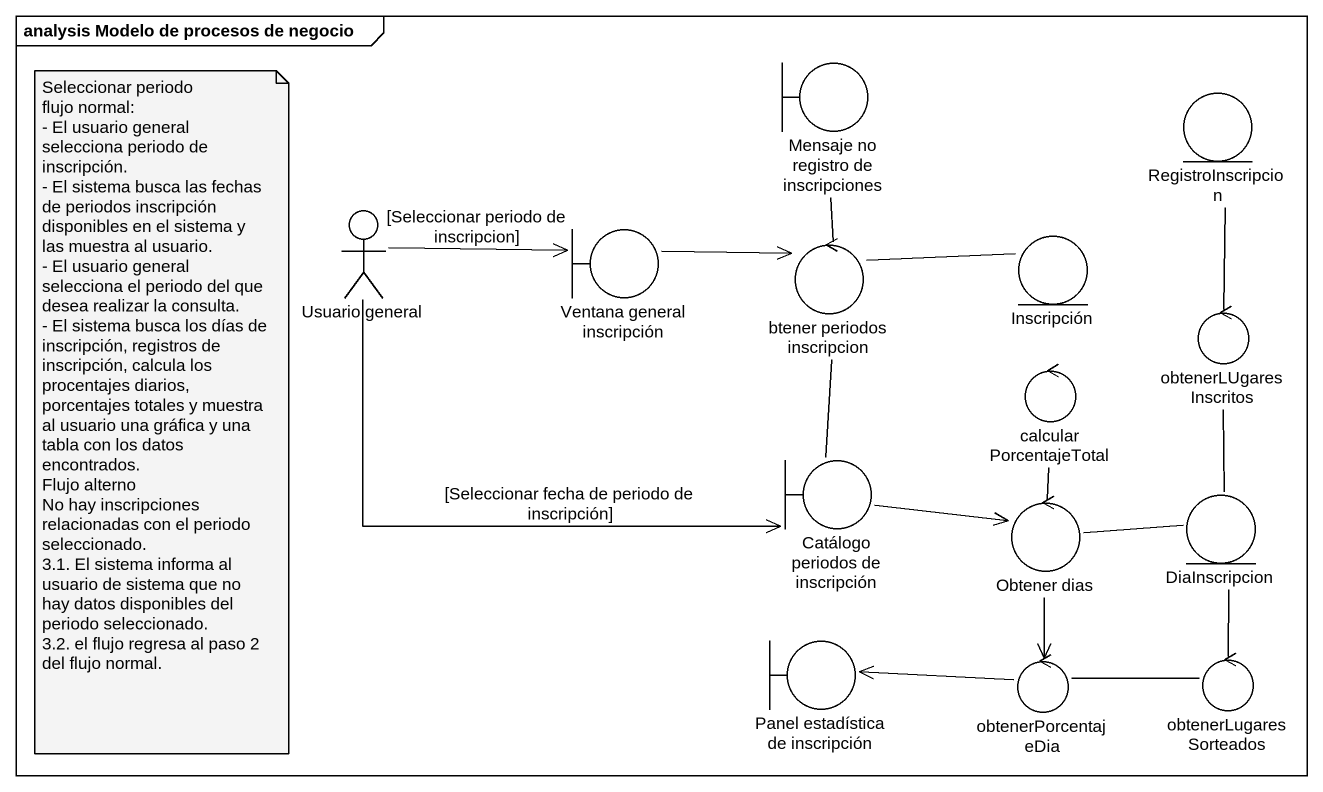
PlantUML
@startuml
mainframe analysis Modelo de procesos de negocio
boundary "Mensaje no registro de inscripciones" as Mensaje_no_registro_de
entity RegistroInscripcion
actor "Usuario general" as Usuario_general
boundary "Ventana general inscripción" as Ventana_general_inscripción
control "btener periodos inscripcion" as btener_periodos_inscripcion
entity Inscripción
control obtenerLUgaresInscritos
control calcularPorcentajeTotal
boundary "Catálogo periodos de inscripción" as Catálogo_periodos_de
control "Obtener dias" as Obtener_dias
entity DiaInscripcion
boundary "Panel estadística de inscripción" as Panel_estadística_de
control obtenerPorcentajeDia
control obtenerLugaresSorteados
Mensaje_no_registro_de -- btener_periodos_inscripcion
Usuario_general -right-> Ventana_general_inscripción : [Seleccionar periodo de inscripcion]
Usuario_general -right-> Catálogo_periodos_de : [Seleccionar fecha de periodo de inscripción]
Ventana_general_inscripción -right-> btener_periodos_inscripcion
btener_periodos_inscripcion -- Catálogo_periodos_de
Inscripción -left- btener_periodos_inscripcion
obtenerLUgaresInscritos -up- RegistroInscripcion
obtenerLUgaresInscritos -- DiaInscripcion
calcularPorcentajeTotal -- Obtener_dias
Catálogo_periodos_de -right-> Obtener_dias
Obtener_dias --> obtenerPorcentajeDia
DiaInscripcion -left- Obtener_dias
DiaInscripcion -- obtenerLugaresSorteados
obtenerPorcentajeDia -left-> Panel_estadística_de
obtenerLugaresSorteados -left- obtenerPorcentajeDia
note as N1
  Seleccionar periodo
  flujo normal:
  - El usuario general selecciona periodo de inscripción.
  - El sistema busca las fechas de periodos inscripción disponibles en el sistema y las muestra al usuario.
  - El usuario general selecciona el periodo del que desea realizar la consulta.
  - El sistema busca los días de inscripción, registros de inscripción, calcula los procentajes diarios, porcentajes totales y muestra al usuario una gráfica y una tabla con los datos encontrados.
  Flujo alterno
  No hay inscripciones relacionadas con el periodo seleccionado.
  3.1. El sistema informa al usuario de sistema que no hay datos disponibles del periodo seleccionado.
  3.2. el flujo regresa al paso 2 del flujo normal.
end note
@enduml
